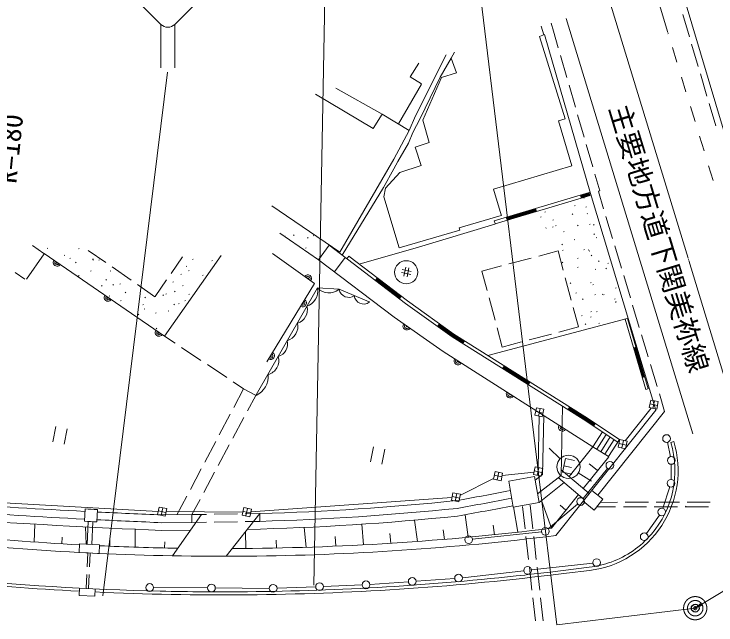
# Model space of a CAD drawing. Units: millimetres, scale not verified. Extents: x 40000 to 680000, y 20000 to 380000.
# Drawn here: x 203282 to 248664, y 276397 to 315923 of the extents above; entities that cross this region are included whole.
import ezdxf
from ezdxf.enums import TextEntityAlignment as Align

# ---------------------------------------------------------------- set-up
doc = ezdxf.new("R2010")
doc.units = ezdxf.units.MM
doc.header["$LTSCALE"] = 1000
doc.header["$PDMODE"] = 32
doc.header["$PDSIZE"] = 500
doc.linetypes.add('CHAIN', pattern=[18.5, 12, -1.5, 3.5, -1.5])
for name, color, linetype, lineweight in [('M-BGD', 7, 'Continuous', 13), ('M-BMK', 2, 'CHAIN', 13), ('M-BMK-ROW', 30, 'Continuous', 13), ('M-STR-HTXT', 7, 'Continuous', 13), ('M-STR-STRC', 7, 'Continuous', 13)]:
    doc.layers.add(name, color=color, linetype=linetype, lineweight=lineweight)
doc.layers.add('M-OTRS', color=6, linetype='Continuous')
doc.styles.add('ＭＳ ゴシック', font='')
doc.styles.get('ＭＳ ゴシック').set_extended_font_data('MS Gothic')

# ---------------------------------------------------------------- blocks, each defined once
blk = doc.blocks.new('open_arrow')
at = {"color": 0, "linetype": 'Continuous', "lineweight": -2}
blk.add_lwpolyline([(7.5, 1.25), (0, 0), (7.5, -1.25)], dxfattribs=at)

msp = doc.modelspace()

# ---------------------------------------------------------------- linework, layer by layer
at = {"layer": 'M-BGD'}
for p, q in [((246351, 317853), (256413, 283927)), ((244752, 317370), (245558, 314718)), ((241870, 316500), (246856, 300122)), ((246517, 315887), (246944, 314449)), ((238976, 315627), (247176, 288754)), ((237528, 314579), (237365, 315140)), ((238003, 315333), (238157, 314809)), ((237252, 314475), (237573, 314596)), ((240554, 304309), (237573, 314596)), ((238469, 313730), (238157, 314807)), ((245559, 314633), (245601, 314660)), ((238915, 309139), (237252, 314475)), ((246142, 312804), (245850, 313760)), ((247086, 313970), (247512, 312532)), ((231228, 313288), (229235, 309341)), ((231751, 313446), (231552, 313058)), ((239026, 311809), (238609, 313249)), ((228891, 311856), (229451, 312752)), ((230823, 311831), (231552, 313058)), ((231552, 313058), (231879, 312113)), ((228891, 311856), (229620, 311400)), ((229538, 309165), (230823, 311831)), ((229711, 309066), (230925, 311813)), ((231879, 312113), (230925, 311813)), ((246726, 310891), (246434, 311847)), ((247654, 312052), (248081, 310614)), ((229632, 311393), (228134, 308813)), ((239583, 309888), (239165, 311328)), ((224077, 311129), (227088, 309448)), ((226504, 308516), (222771, 310735)), ((248223, 310135), (248650, 308697)), ((247310, 308978), (247018, 309934)), ((226504, 308516), (227088, 309448)), ((228818, 308397), (227088, 309448)), ((229235, 309341), (228818, 308397)), ((229060, 308257), (229538, 309165)), ((229711, 309066), (230116, 307622)), ((238480, 309009), (238915, 309139)), ((240140, 307967), (239722, 309407)), ((239346, 306107), (238480, 309009)), ((227845, 306530), (228818, 308397)), ((228783, 307570), (229060, 308257)), ((247894, 307065), (247602, 308021)), ((228783, 307570), (228087, 306390)), ((230116, 307622), (229215, 307319)), ((229215, 307319), (229603, 306134)), ((240697, 306046), (240279, 307487)), ((227845, 306530), (224352, 300520)), ((227845, 306530), (227269, 305538)), ((228087, 306390), (227833, 305902)), ((227833, 305902), (227179, 304705)), ((229603, 306134), (228222, 305675)), ((234287, 304598), (239346, 306107)), ((248478, 305152), (248186, 306108)), ((227288, 304666), (228222, 305675)), ((241148, 304488), (240836, 305566)), ((227179, 304705), (224501, 300319)), ((227193, 304100), (227288, 304666)), ((234786, 302926), (234287, 304598)), ((227193, 304100), (228187, 300806)), ((234332, 302536), (240473, 304369)), ((234389, 302344), (240531, 304178)), ((239895, 304176), (240479, 304350)), ((239901, 304157), (240485, 304331)), ((239907, 304138), (240490, 304312)), ((239913, 304118), (240496, 304293)), ((239918, 304099), (240502, 304273)), ((239924, 304080), (240508, 304254)), ((239930, 304061), (240513, 304235)), ((239936, 304042), (240519, 304216)), ((239941, 304023), (240525, 304197)), ((240554, 304309), (244777, 290303)), ((241060, 304436), (241399, 303309)), ((241076, 304467), (241148, 304488)), ((240128, 304002), (240170, 304029)), ((224352, 300520), (219945, 303517)), ((235104, 302745), (237021, 303318)), ((235110, 302726), (237027, 303298)), ((235116, 302707), (237032, 303279)), ((235122, 302688), (237038, 303260)), ((235127, 302669), (237044, 303241)), ((235133, 302650), (237049, 303222)), ((235139, 302630), (237055, 303203)), ((235145, 302611), (237061, 303183)), ((235150, 302592), (237067, 303164)), ((239517, 303519), (239559, 303546)), ((240259, 303432), (240301, 303459)), ((232060, 302087), (234769, 302895)), ((234769, 302895), (232060, 302087)), ((234772, 302889), (234814, 302916)), ((237316, 302777), (237358, 302804)), ((237596, 303101), (237638, 303129)), ((239361, 302960), (239403, 302987)), ((240326, 302992), (240368, 303020)), ((241544, 302830), (241977, 301394)), ((234365, 302337), (229430, 300849)), ((234382, 302368), (234332, 302536)), ((234368, 302330), (234410, 302358)), ((238117, 302578), (238159, 302605)), ((239715, 302226), (239756, 302253)), ((240486, 302307), (240528, 302335)), ((240750, 302271), (240792, 302298)), ((228187, 300806), (232104, 301934)), ((232060, 302087), (232104, 301934)), ((237659, 302075), (237681, 302089)), ((238097, 302138), (238139, 302165)), ((238280, 302213), (238322, 302240)), ((238800, 301833), (238842, 301861)), ((222956, 300028), (220470, 301745)), ((220772, 301537), (220807, 301559)), ((221347, 301601), (221389, 301628)), ((222265, 301432), (222307, 301460)), ((222624, 301570), (222666, 301597)), ((240761, 301668), (240803, 301695)), ((240920, 301442), (240962, 301469)), ((204482, 300945), (205218, 300440)), ((222956, 300028), (223651, 300966)), ((223651, 300966), (228595, 297200)), ((238702, 300996), (238744, 301023)), ((239504, 301309), (239546, 301336)), ((242121, 300916), (242554, 299479)), ((205426, 300758), (205468, 300785)), ((207446, 300725), (207488, 300753)), ((208081, 300631), (209206, 299846)), ((219984, 300429), (222704, 298491)), ((222129, 300767), (222171, 300795)), ((225589, 299741), (229430, 300849)), ((238462, 300600), (237206, 300266)), ((238794, 299350), (238462, 300600)), ((238746, 300626), (238788, 300653)), ((240113, 300658), (240155, 300685)), ((240398, 300643), (240440, 300671)), ((240462, 300576), (240504, 300604)), ((204091, 298779), (205225, 300406)), ((205239, 300426), (213017, 295075)), ((206521, 300298), (206563, 300325)), ((206881, 300111), (206923, 300138)), ((208345, 300054), (208387, 300081)), ((208375, 300005), (208417, 300032)), ((208764, 299996), (208806, 300023)), ((213017, 295075), (216667, 300307)), ((213432, 299139), (214182, 300216)), ((214813, 300042), (214855, 300069)), ((216079, 299960), (216121, 299987)), ((227856, 296302), (222956, 300028)), ((223991, 299241), (224682, 300174)), ((224805, 300088), (224926, 300247)), ((228714, 297361), (224926, 300247)), ((236723, 300138), (235273, 299753)), ((239718, 300100), (239760, 300127)), ((240587, 300286), (240629, 300313)), ((246857, 300037), (246899, 300064)), ((256065, 269826), (246900, 299979)), ((207249, 299833), (207291, 299860)), ((209616, 299560), (210846, 298702)), ((214419, 299592), (214461, 299620)), ((228493, 298957), (228618, 299544)), ((234790, 299624), (233534, 299291)), ((238719, 299832), (238761, 299859)), ((239722, 299524), (239764, 299552)), ((241072, 299920), (241114, 299947)), ((241665, 299783), (241707, 299810)), ((203361, 299190), (203987, 298760)), ((208234, 299282), (208276, 299309)), ((209487, 299283), (209529, 299311)), ((214066, 299069), (214108, 299097)), ((214562, 299299), (214604, 299327)), ((228339, 299194), (228926, 299069)), ((228381, 299389), (228968, 299265)), ((228689, 298915), (228813, 299502)), ((233534, 299291), (233866, 298040)), ((240850, 299399), (240892, 299427)), ((241542, 299443), (241584, 299471)), ((207453, 298971), (207495, 298998)), ((209223, 298710), (209265, 298737)), ((212396, 297652), (213146, 298729)), ((215462, 299005), (215504, 299033)), ((228226, 297506), (226635, 298718)), ((228238, 297522), (226647, 298734)), ((228250, 297538), (226660, 298750)), ((228263, 297554), (226672, 298766)), ((228275, 297570), (226684, 298782)), ((228287, 297586), (226696, 298798)), ((228299, 297602), (226708, 298814)), ((228311, 297618), (226720, 298830)), ((228323, 297634), (226732, 298846)), ((239308, 297417), (238923, 298866)), ((242698, 299001), (243131, 297565)), ((208930, 298327), (208972, 298354)), ((209672, 298387), (209714, 298414)), ((210112, 298436), (210154, 298463)), ((211256, 298416), (212381, 297631)), ((213558, 298572), (213600, 298599)), ((214164, 298333), (214206, 298360)), ((222894, 298199), (218929, 291278)), ((222704, 298491), (219636, 293427)), ((224298, 298112), (222894, 298199)), ((239237, 298497), (239279, 298524)), ((240550, 298526), (240592, 298553)), ((240699, 298399), (240741, 298426)), ((242177, 298179), (242219, 298206)), ((210460, 297891), (210502, 297918)), ((212898, 297718), (212939, 297746)), ((213089, 297803), (213131, 297830)), ((213653, 297957), (213695, 297984)), ((214591, 297769), (214633, 297796)), ((226238, 297305), (224298, 298112)), ((239609, 297855), (239651, 297882)), ((240835, 297760), (240877, 297788)), ((241316, 297770), (241358, 297797)), ((241390, 297745), (241432, 297773)), ((209425, 297662), (209467, 297689)), ((210175, 297361), (210217, 297389)), ((211741, 297570), (211782, 297597)), ((212360, 297618), (212402, 297645)), ((214333, 297360), (214375, 297387)), ((226240, 297282), (226282, 297309)), ((231714, 295209), (228714, 297361)), ((233994, 297557), (234379, 296107)), ((240030, 297460), (240072, 297488)), ((242096, 297466), (242138, 297494)), ((242143, 297279), (242185, 297307)), ((242193, 297273), (242235, 297300)), ((211615, 297103), (211657, 297130)), ((211702, 296829), (211744, 296856)), ((213604, 297119), (213646, 297147)), ((213912, 297173), (213953, 297201)), ((231603, 295043), (228595, 297200)), ((239768, 295683), (239436, 296933)), ((243275, 297086), (243708, 295650)), ((211302, 296468), (211344, 296495)), ((212434, 296563), (212476, 296590)), ((213238, 296695), (213280, 296722)), ((239971, 296396), (240013, 296423)), ((240584, 296653), (240626, 296680)), ((240931, 296648), (240973, 296675)), ((227856, 296302), (231025, 294082)), ((242921, 296215), (233920, 293824)), ((240561, 296305), (240603, 296332)), ((241099, 295908), (241131, 295929)), ((244135, 291640), (242801, 296179)), ((244279, 291683), (242945, 296221)), ((212463, 295562), (212505, 295589)), ((230660, 295744), (231614, 295060)), ((230672, 295760), (231625, 295077)), ((230683, 295776), (231636, 295093)), ((230695, 295793), (231647, 295110)), ((230707, 295809), (231659, 295126)), ((230718, 295825), (231670, 295143)), ((230730, 295842), (231681, 295160)), ((230742, 295858), (231692, 295176)), ((230753, 295874), (231703, 295193)), ((234508, 295624), (234840, 294374)), ((239768, 295683), (238512, 295349)), ((240200, 295846), (240242, 295873)), ((213017, 295075), (213697, 294623)), ((240078, 289718), (231603, 295043)), ((232323, 294615), (231614, 295060)), ((232334, 294631), (231625, 295077)), ((232344, 294648), (231636, 295093)), ((232355, 294665), (231647, 295110)), ((232366, 294682), (231659, 295126)), ((232376, 294699), (231670, 295143)), ((232387, 294716), (231681, 295160)), ((232397, 294733), (231692, 295176)), ((232408, 294750), (231703, 295193)), ((240186, 289887), (231714, 295209)), ((238029, 295221), (236579, 294836)), ((243853, 295171), (244286, 293735)), ((236096, 294707), (234840, 294374)), ((214114, 294346), (215363, 293516)), ((231025, 294082), (240713, 287931)), ((243919, 292411), (243355, 294330)), ((243939, 292416), (243375, 294335)), ((243958, 292422), (243394, 294341)), ((243977, 292428), (243413, 294347)), ((243996, 292433), (243432, 294352)), ((244015, 292439), (243451, 294358)), ((244035, 292445), (243470, 294363)), ((215779, 293239), (217029, 292409)), ((219615, 293414), (219657, 293441)), ((244430, 293256), (244863, 291820)), ((236557, 291955), (234863, 293019)), ((236567, 291971), (234874, 293036)), ((236578, 291988), (234884, 293052)), ((236589, 292005), (234895, 293069)), ((236599, 292022), (234906, 293086)), ((236610, 292039), (234916, 293103)), ((236621, 292056), (234927, 293120)), ((236631, 292073), (234938, 293137)), ((236642, 292090), (234948, 293154)), ((217445, 292133), (218126, 291681)), ((218126, 291681), (217489, 290476)), ((218126, 291681), (218895, 291268)), ((244255, 291676), (244135, 291640)), ((218905, 291234), (218377, 290250)), ((245007, 291341), (245347, 290215)), ((238751, 290552), (238648, 286076)), ((239161, 290460), (240153, 289837)), ((239171, 290477), (240164, 289853)), ((239182, 290494), (240175, 289870)), ((217255, 290034), (216554, 288708)), ((238304, 282182), (244777, 290303)), ((239097, 290359), (240088, 289736)), ((239108, 290376), (240099, 289753)), ((239118, 290392), (240110, 289769)), ((239129, 290409), (240121, 289786)), ((239139, 290426), (240132, 289803)), ((239150, 290443), (240142, 289820)), ((241020, 284788), (245347, 290215)), ((218141, 289809), (217432, 288487)), ((237537, 289948), (237448, 286103)), ((240078, 289718), (242325, 288232)), ((240780, 289278), (240088, 289736)), ((240791, 289295), (240099, 289753)), ((240802, 289311), (240110, 289769)), ((240813, 289328), (240121, 289786)), ((240824, 289345), (240132, 289803)), ((240835, 289361), (240142, 289820)), ((240846, 289378), (240153, 289837)), ((240858, 289395), (240164, 289853)), ((240868, 289411), (240175, 289870)), ((242432, 288400), (240186, 289887)), ((205992, 289234), (205785, 288255)), ((206726, 289078), (206519, 288100)), ((240713, 287931), (241324, 288894)), ((240966, 287770), (241574, 288729)), ((216320, 288266), (215619, 286940)), ((241219, 287609), (241825, 288563)), ((241472, 287449), (242075, 288397)), ((241726, 287288), (242432, 288400)), ((245934, 288268), (245749, 288199)), ((217196, 288046), (216488, 286724)), ((226526, 287927), (226319, 286949)), ((227260, 287771), (227052, 286793)), ((238589, 287147), (237869, 287841)), ((239169, 285995), (240713, 287931)), ((240713, 287931), (241726, 287288)), ((240085, 285219), (241732, 287284)), ((238935, 287159), (238748, 286279)), ((239522, 287034), (238935, 287159)), ((215385, 286498), (214684, 285172)), ((238656, 286429), (240457, 284903)), ((238836, 286689), (239334, 286584)), ((240462, 286812), (240973, 286405)), ((216251, 286284), (215543, 284962)), ((235264, 285704), (236939, 285996)), ((236939, 285996), (237231, 284321)), ((236981, 285755), (237449, 286124)), ((237134, 284881), (238648, 286076)), ((238468, 285934), (240162, 284498)), ((238748, 286279), (239335, 286154)), ((239765, 286229), (240612, 285698)), ((235557, 284029), (235264, 285704)), ((237231, 284321), (238857, 285604)), ((240629, 285099), (241340, 284533)), ((214451, 284730), (213814, 283525)), ((238040, 282653), (239773, 284828)), ((215307, 284521), (214779, 283537)), ((237231, 284321), (235557, 284029)), ((236825, 282617), (236652, 284152)), ((237392, 284448), (238040, 282653)), ((238588, 284154), (238954, 283823)), ((240779, 283829), (240068, 284396)), ((241340, 284533), (240779, 283829)), ((242296, 284334), (241180, 284331)), ((244296, 284340), (242796, 284336)), ((246296, 284345), (244796, 284341)), ((248296, 284350), (246796, 284346)), ((207872, 283901), (207833, 283102)), ((208671, 283861), (208632, 283062)), ((235567, 284031), (235844, 282396)), ((236321, 282618), (236159, 284065)), ((242177, 284034), (240940, 284031)), ((244177, 284039), (242677, 284035)), ((246177, 284045), (244677, 284041)), ((248177, 284050), (246677, 284046)), ((246692, 284050), (246734, 284077)), ((212850, 283514), (214779, 283537)), ((215394, 283544), (213516, 280870)), ((214779, 283537), (215725, 283550)), ((214779, 283537), (214785, 283037)), ((216225, 283558), (217725, 283579)), ((217005, 280841), (219171, 283600)), ((218225, 283587), (219171, 283600)), ((219171, 283600), (219177, 283100)), ((232439, 283529), (232646, 282072)), ((204616, 282918), (204590, 281764)), ((207907, 282742), (207948, 281617)), ((208084, 283089), (208011, 281612)), ((208384, 283074), (208311, 281598)), ((212843, 283014), (214785, 283037)), ((214785, 283037), (215731, 283050)), ((216231, 283058), (217731, 283079)), ((218231, 283087), (219177, 283100)), ((225762, 282915), (225874, 281582)), ((229171, 283178), (229358, 281801)), ((234254, 282844), (234346, 282237)), ((211106, 282589), (211119, 281431)), ((212835, 282514), (214686, 282535)), ((218238, 282411), (218262, 281347)), ((222046, 282706), (222170, 281426)), ((227568, 282309), (227632, 281683)), ((231019, 282542), (231118, 281924)), ((206384, 282082), (206365, 281636)), ((209481, 281907), (209485, 281491)), ((220219, 281894), (220243, 281376)), ((224035, 282116), (224081, 281496)), ((236545, 280631), (236377, 282121)), ((237048, 280629), (236881, 282120)), ((207511, 281636), (207483, 281086)), ((208809, 281571), (207511, 281636)), ((208782, 281022), (208809, 281571)), ((213022, 281783), (213005, 281380)), ((207483, 281086), (208782, 281022)), ((208059, 281060), (208015, 280164)), ((208209, 281052), (208165, 280157)), ((236768, 278643), (236601, 280134)), ((237272, 278642), (237104, 280133)), ((237952, 279822), (240471, 280127)), ((207990, 279665), (207946, 278769)), ((208140, 279657), (208096, 278762)), ((237976, 279623), (239006, 279748)), ((239006, 279748), (240496, 279928)), ((207498, 278311), (207521, 278780)), ((208520, 278731), (208497, 278262)), ((208497, 278262), (207498, 278311)), ((236992, 276656), (236824, 278146)), ((237495, 276654), (237328, 278145))]:
    msp.add_line(p, q, dxfattribs=at)
for centre in [(228639, 299215), (239129, 286627)]:
    msp.add_circle(centre, 750, dxfattribs=at)
for centre, radius, start, end in [((206063, 299859), 250, 145.4707, 325.4707), ((206063, 299859), 150, 145.4707, 325.4707), ((206063, 299859), 50, 145.4707, 325.4707), ((222275, 298797), 250, 324.5338, 144.5338), ((222275, 298797), 150, 324.5338, 144.5338), ((222275, 298797), 50, 324.5338, 144.5338), ((221893, 297984), 1024, 288.3881, 10.7232), ((223644, 298928), 1046, 225.5732, 307.3224), ((209358, 297592), 250, 145.4707, 325.4707), ((224926, 298229), 639, 192.7484, 303.5557), ((209358, 297592), 150, 145.4707, 325.4707), ((209358, 297592), 50, 145.4707, 325.4707), ((221941, 297231), 250, 238.784, 58.784), ((221941, 297231), 150, 238.784, 58.784), ((221941, 297231), 50, 238.784, 58.784), ((225878, 297760), 602, 186.1168, 307.1556), ((221353, 296777), 894, 287.0792, 15.2516), ((220647, 295731), 988, 287.3254, 11.1925), ((212653, 295325), 250, 145.4707, 325.4707), ((228675, 295729), 250, 144.9905, 324.9905), ((228675, 295729), 150, 144.9905, 324.9905), ((228675, 295729), 50, 144.9905, 324.9905), ((212653, 295325), 150, 145.4707, 325.4707), ((212653, 295325), 50, 145.4707, 325.4707), ((220131, 294567), 840, 286.0113, 15.2586), ((219484, 293494), 918, 284.1118, 16.8153), ((219868, 293810), 250, 238.784, 58.784), ((219868, 293810), 150, 238.784, 58.784), ((219868, 293810), 50, 238.784, 58.784), ((231979, 293476), 250, 147.5865, 327.5865), ((231979, 293476), 150, 147.5865, 327.5865), ((231979, 293476), 50, 147.5865, 327.5865), ((218350, 292479), 1363, 295.0689, 5.2368), ((235356, 291332), 250, 147.5865, 327.5865), ((235356, 291332), 150, 147.5865, 327.5865), ((235356, 291332), 50, 147.5865, 327.5865), ((238733, 289188), 250, 147.5865, 327.5865), ((238733, 289188), 150, 147.5865, 327.5865), ((238733, 289188), 50, 147.5865, 327.5865), ((239714, 286381), 6500, 276.9072, 16.7776), ((239714, 286381), 6300, 319.2552, 16.7776), ((201590, 454799), 173030, 280.07891, 281.2579), ((201778, 454108), 172816, 280.0456, 281.2376), ((235917, 835346), 552314, 266.1957, 267.08871), ((214204, 455265), 171737, 271.65741, 275.90461), ((201708, 454793), 173999, 280.0122, 281.2123), ((235917, 835346), 552814, 266.1957, 267.08871), ((235928, 835602), 552414, 267.0888, 267.17181), ((235917, 835346), 552314, 267.1717, 267.60639), ((214213, 455139), 172111, 271.65272, 275.90592), ((235917, 835346), 553314, 266.1957, 267.60922), ((235917, 835346), 552814, 267.1717, 267.60785), ((214237, 454743), 172214, 271.3718, 275.9065), ((235928, 835602), 553214, 267.089, 267.17181), ((216720, 455090), 173750, 270.22349, 277.0481), ((216720, 455090), 173750, 264.1683, 266.96191), ((216720, 455090), 174250, 270.5377, 277.1152), ((239714, 286381), 6300, 290.1758, 319.2552), ((216720, 455090), 174250, 264.1683, 270.5377), ((216720, 455090), 173750, 267.3906, 269.05779), ((239714, 286381), 6300, 276.9072, 290.1758), ((216720, 455090), 176550, 270.5377, 276.36721), ((216720, 455090), 176750, 270.5377, 276.9072), ((216720, 455090), 176550, 276.36721, 276.9072), ((216720, 455090), 176750, 264.1683, 267.0134), ((216720, 455090), 176550, 264.1683, 268.7064), ((216720, 455090), 176750, 267.33761, 270.5377), ((216720, 455090), 176550, 268.7064, 270.5377)]:
    msp.add_arc(centre, radius, start, end, dxfattribs=at)
at = {"layer": 'M-BMK'}
msp.add_line((238367, 276397), (247323, 277482), dxfattribs=at)
for radius in [750, 500, 100]:
    msp.add_circle((247323, 277482), radius, dxfattribs=at)
at = {"layer": 'M-BMK-ROW'}
for p, q in [((244342, 290458), (244446, 290948)), ((244446, 290948), (244935, 290844)), ((236948, 289966), (237051, 290455)), ((237051, 290455), (237541, 290351)), ((244831, 290355), (244342, 290458)), ((244394, 290703), (244883, 290599)), ((244690, 290896), (244587, 290407)), ((244935, 290844), (244831, 290355)), ((237000, 290210), (237489, 290107)), ((237296, 290403), (237192, 289914)), ((237541, 290351), (237437, 289862)), ((244467, 290432), (242804, 288310)), ((237437, 289862), (236948, 289966)), ((237170, 286575), (237239, 289904)), ((242335, 287899), (242439, 288388)), ((242439, 288388), (242928, 288284)), ((242684, 288336), (242580, 287847)), ((242928, 288284), (242824, 287795)), ((242824, 287795), (242335, 287899)), ((242387, 288143), (242876, 288039)), ((236868, 286128), (236972, 286617)), ((236920, 286373), (237409, 286269)), ((236972, 286617), (237461, 286514)), ((237217, 286566), (237113, 286076)), ((237461, 286514), (237358, 286025)), ((234278, 285835), (234382, 286324)), ((234330, 286079), (234819, 285976)), ((234382, 286324), (234871, 286220)), ((234627, 286272), (234523, 285783)), ((234871, 286220), (234768, 285731)), ((234837, 286057), (236903, 286291)), ((237358, 286025), (236868, 286128)), ((232138, 284800), (234289, 285883)), ((234768, 285731), (234278, 285835)), ((218589, 283712), (231593, 284639)), ((231556, 284465), (231659, 284954)), ((231608, 284710), (232097, 284606)), ((231659, 284954), (232149, 284850)), ((231904, 284902), (231800, 284413)), ((232149, 284850), (232045, 284361)), ((199548, 284460), (212602, 283745)), ((232045, 284361), (231556, 284465)), ((212558, 283539), (212662, 284028)), ((212610, 283783), (213099, 283680)), ((212662, 284028), (213151, 283924)), ((212906, 283976), (212802, 283487)), ((213151, 283924), (213047, 283435)), ((213110, 283729), (218073, 283692)), ((218033, 283503), (218137, 283992)), ((218085, 283747), (218574, 283643)), ((218137, 283992), (218626, 283888)), ((218381, 283940), (218278, 283451)), ((218626, 283888), (218522, 283399)), ((213047, 283435), (212558, 283539)), ((218522, 283399), (218033, 283503))]:
    msp.add_line(p, q, dxfattribs=at)
at = {"layer": 'M-OTRS'}
msp.add_point((247323, 277482), dxfattribs=at)
at = {"layer": 'M-STR-HTXT'}
for p, q in [((238367, 276397), (232805, 322317)), ((247323, 277482), (275976, 294915))]:
    msp.add_line(p, q, dxfattribs=at)
at = {"layer": 'M-STR-STRC'}
for p, q in [((222672, 278974), (223574, 326978)), ((208915, 319118), (212779, 315253)), ((217535, 319118), (213670, 315253)), ((212779, 315253), (212779, 312437)), ((213670, 315253), (213670, 312437)), ((209020, 278276), (213202, 312169)), ((245522, 288214), (245726, 287285)), ((240068, 284576), (241647, 286526)), ((245776, 286791), (245762, 285816)), ((245682, 285328), (245235, 283945)), ((237822, 282620), (239719, 284221)), ((245014, 283503), (244169, 282309)), ((232926, 281943), (237383, 282432)), ((240706, 280406), (236736, 279959)), ((236239, 279904), (232269, 279457)), ((228777, 279194), (226282, 279012)), ((231771, 279411), (229276, 279230)), ((215795, 278793), (212306, 278817)), ((219784, 278765), (216295, 278790)), ((222783, 278869), (220283, 278773)), ((225783, 278985), (223283, 278888))]:
    msp.add_line(p, q, dxfattribs=at)
for centre in [(245469, 288458), (245779, 287041), (241805, 286721), (245758, 285566), (239910, 284382), (245158, 283707), (237631, 282459), (244025, 282105), (232677, 281916), (240954, 280434), (236487, 279931), (232020, 279429), (223033, 278879), (226033, 278994), (229026, 279212), (212056, 278819), (216045, 278791), (220034, 278763)]:
    msp.add_circle(centre, 250, dxfattribs=at)
msp.add_arc((213225, 315699), 630, 225, 315, dxfattribs=at)

# ---------------------------------------------------------------- block references
at = {"layer": 'M-STR-HTXT', "xscale": 66.7, "yscale": 66.7, "rotation": 31.3}
msp.add_blockref('open_arrow', (247323, 277482), dxfattribs=at)

# ---------------------------------------------------------------- texts
at = {"layer": 'M-BGD', "style": 'ＭＳ ゴシック'}
msp.add_text('主要地方道下関美祢線', height=1320, rotation=286.932, dxfattribs=at).set_placement((242378, 310026), align=Align.MIDDLE_LEFT)
at = {"layer": 'M-STR-HTXT', "style": 'ＭＳ ゴシック'}
msp.add_text('R=180', height=1320, rotation=84.168, dxfattribs=at).set_placement((203817, 304871), align=Align.BOTTOM_LEFT)

doc.saveas('drawing.dxf')
